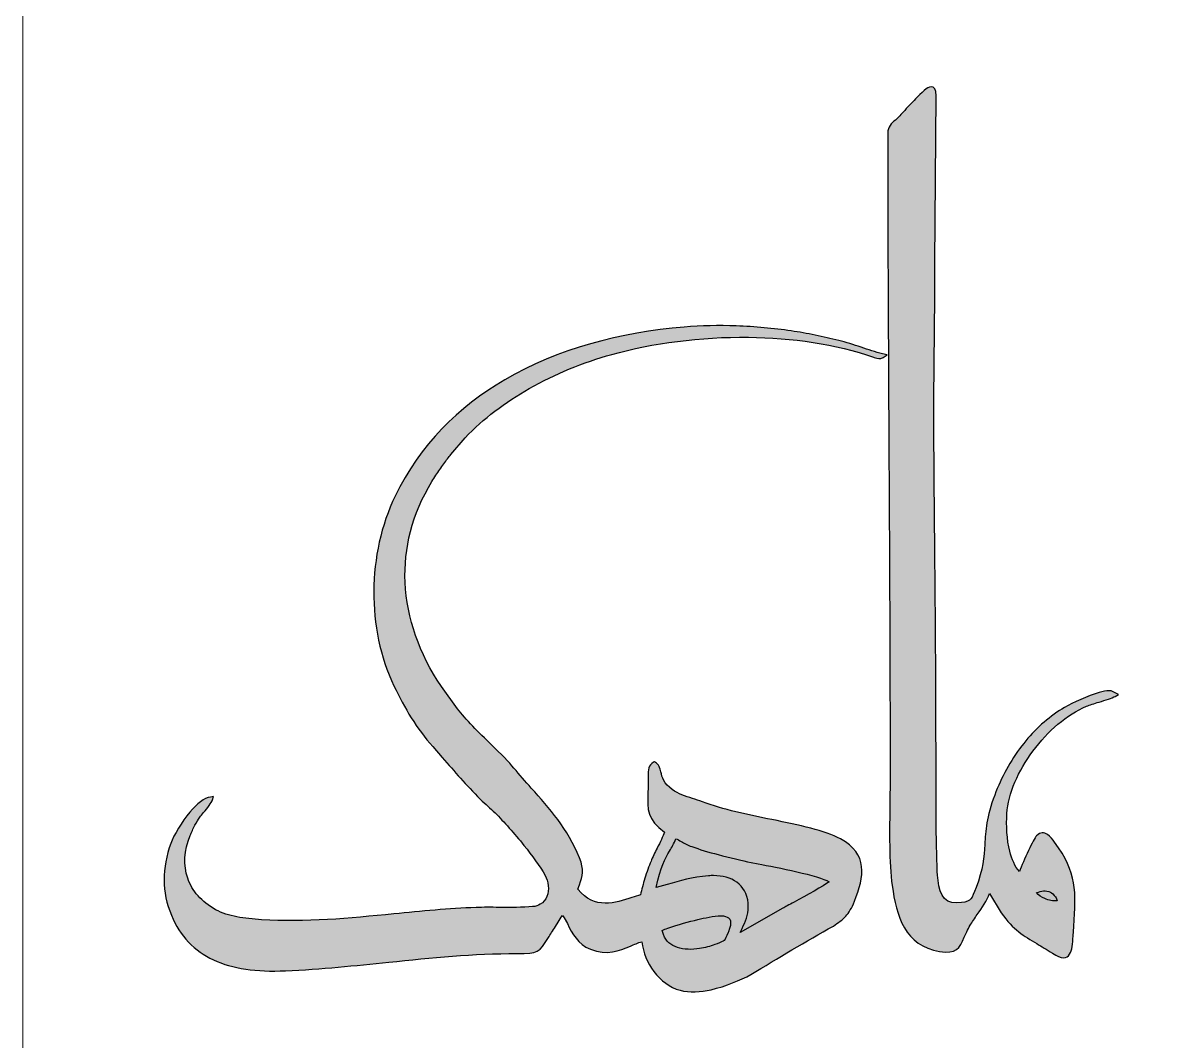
# Model space of a CAD drawing. Header units: millimetres. Extents: x -216.6 to -166.6, y -9 to 71.
# Drawn here: x -216.56 to -194.28, y 11 to 31 of the extents above; entities that cross this region are included whole.
import ezdxf

# ---------------------------------------------------------------- set-up
doc = ezdxf.new("R2010")
doc.units = ezdxf.units.MM
doc.header["$MEASUREMENT"] = 0
doc.layers.add('Layer 1', color=7, linetype='Continuous')

msp = doc.modelspace()

# ---------------------------------------------------------------- hatches: boundary and pattern name
at = {"layer": 'Layer 1', "true_color": 0x333333}
h = msp.add_hatch(color=250, dxfattribs=at)
edge = h.paths.add_edge_path()
edge.add_spline(control_points=[(-199.5507, 22.499), (-199.5623, 24.6163), (-199.5739, 26.7345), (-199.5739, 28.8248), (-199.5739, 28.9575), (-199.4978, 29.0225), (-199.4236, 29.0859), (-199.4028, 29.1037), (-199.3818, 29.1215), (-199.3648, 29.1394), (-199.3297, 29.1762), (-199.3002, 29.2096), (-199.2713, 29.2422), (-199.2314, 29.2874), (-199.1918, 29.3321), (-199.1396, 29.3838), (-199.103, 29.4201), (-199.0651, 29.4602), (-199.028, 29.4993), (-198.9106, 29.6232), (-198.8005, 29.7397), (-198.7214, 29.7397), (-198.6593, 29.7397), (-198.622, 29.6893), (-198.622, 29.5608), (-198.622, 29.5608), (-198.6486, 26.2828), (-198.6486, 26.2828), (-198.647, 25.7811), (-198.6526, 25.2671), (-198.658, 24.7517), (-198.6628, 24.2999), (-198.6677, 23.8463), (-198.6677, 23.3844), (-198.6677, 22.4202), (-198.6583, 21.4788), (-198.649, 20.5376), (-198.6394, 19.5574), (-198.6296, 18.5767), (-198.6303, 17.5872), (-198.6303, 17.3348), (-198.6283, 17.081), (-198.6264, 16.8274), (-198.6245, 16.5901), (-198.6226, 16.3521), (-198.6225, 16.1147), (-198.6225, 16.1147), (-198.623, 15.8158), (-198.623, 15.8158), (-198.6239, 15.4451), (-198.6251, 15.0453), (-198.6109, 14.69), (-198.6109, 14.69), (-198.607, 14.5402), (-198.607, 14.5402), (-198.6054, 14.4516), (-198.6034, 14.357), (-198.5966, 14.2625), (-198.5752, 13.9675), (-198.5032, 13.6932), (-198.2161, 13.714), (-197.9486, 13.7336), (-197.939, 13.7581), (-197.8706, 13.9386), (-197.8706, 13.9386), (-197.841, 14.0151), (-197.841, 14.0151), (-197.7001, 14.372), (-197.6848, 14.613), (-197.669, 14.8633), (-197.6524, 15.1279), (-197.635, 15.4032), (-197.4734, 15.8326), (-197.345, 16.1743), (-197.1662, 16.5048), (-196.9428, 16.7965), (-196.7337, 17.0695), (-196.4849, 17.3093), (-196.201, 17.4932), (-196.1066, 17.5543), (-195.8433, 17.693), (-195.6014, 17.7856), (-195.4392, 17.8478), (-195.2838, 17.8899), (-195.1888, 17.8769), (-195.1888, 17.8769), (-195.1768, 17.8732), (-195.1768, 17.8732), (-195.1768, 17.8732), (-195.0424, 17.8077), (-195.0424, 17.8077), (-195.0424, 17.8077), (-195.1089, 17.7706), (-195.1089, 17.7706), (-195.1701, 17.7364), (-195.2979, 17.6964), (-195.4239, 17.6574), (-195.5175, 17.6284), (-195.6105, 17.5994), (-195.6696, 17.5751), (-196.0539, 17.4167), (-196.4332, 17.0864), (-196.7225, 16.6964), (-197.0103, 16.3083), (-197.2086, 15.8617), (-197.234, 15.4672), (-197.249, 15.2333), (-197.2355, 14.9619), (-197.1776, 14.7301), (-197.1374, 14.5692), (-197.076, 14.4276), (-196.9885, 14.3329), (-196.9499, 14.4314), (-196.878, 14.5973), (-196.8097, 14.7423), (-196.7452, 14.8793), (-196.6825, 14.9998), (-196.6512, 15.0329), (-196.5772, 15.1113), (-196.5029, 15.102), (-196.4367, 15.0583), (-196.3808, 15.0214), (-196.3333, 14.958), (-196.2987, 14.9099), (-195.8507, 14.2855), (-195.8741, 13.9521), (-195.9233, 13.2529), (-195.9233, 13.2529), (-195.9357, 13.0612), (-195.9357, 13.0612), (-195.9436, 12.9189), (-195.9513, 12.7845), (-196.0023, 12.7077), (-196.0604, 12.6203), (-196.1596, 12.6057), (-196.3403, 12.726), (-196.4554, 12.8028), (-196.5547, 12.8611), (-196.6455, 12.9145), (-196.9057, 13.0676), (-197.1002, 13.1821), (-197.3483, 13.5215), (-197.3483, 13.5215), (-197.575, 13.8985), (-197.575, 13.8985), (-197.6287, 13.7562), (-197.7248, 13.6182), (-197.8163, 13.4866), (-197.8673, 13.4134), (-197.917, 13.3419), (-197.9559, 13.2749), (-198.0074, 13.1861), (-198.0423, 13.107), (-198.0717, 13.0398), (-198.169, 12.818), (-198.2174, 12.708), (-198.5573, 12.7623), (-198.8957, 12.816), (-199.1084, 12.9889), (-199.2469, 13.2264), (-199.3828, 13.4596), (-199.446, 13.7543), (-199.4873, 14.0588), (-199.5478, 14.504), (-199.5394, 15.1393), (-199.5321, 15.6964), (-199.53, 15.8644), (-199.5278, 16.0248), (-199.5278, 16.1824), (-199.5278, 18.3059), (-199.5393, 20.4023), (-199.5507, 22.499)], knot_values=[0, 0, 0, 0, 0.0175439, 0.0175439, 0.0175439, 0.0350877, 0.0350877, 0.0350877, 0.0526316, 0.0526316, 0.0526316, 0.0701754, 0.0701754, 0.0701754, 0.0877193, 0.0877193, 0.0877193, 0.1052632, 0.1052632, 0.1052632, 0.122807, 0.122807, 0.122807, 0.1403509, 0.1403509, 0.1403509, 0.1578947, 0.1578947, 0.1578947, 0.1754386, 0.1754386, 0.1754386, 0.1929825, 0.1929825, 0.1929825, 0.2105263, 0.2105263, 0.2105263, 0.2280702, 0.2280702, 0.2280702, 0.245614, 0.245614, 0.245614, 0.2631579, 0.2631579, 0.2631579, 0.2807018, 0.2807018, 0.2807018, 0.2982456, 0.2982456, 0.2982456, 0.3157895, 0.3157895, 0.3157895, 0.3333333, 0.3333333, 0.3333333, 0.3508772, 0.3508772, 0.3508772, 0.3684211, 0.3684211, 0.3684211, 0.3859649, 0.3859649, 0.3859649, 0.4035088, 0.4035088, 0.4035088, 0.4210526, 0.4210526, 0.4210526, 0.4385965, 0.4385965, 0.4385965, 0.4561404, 0.4561404, 0.4561404, 0.4736842, 0.4736842, 0.4736842, 0.4912281, 0.4912281, 0.4912281, 0.5087719, 0.5087719, 0.5087719, 0.5263158, 0.5263158, 0.5263158, 0.5438596, 0.5438596, 0.5438596, 0.5614035, 0.5614035, 0.5614035, 0.5789474, 0.5789474, 0.5789474, 0.5964912, 0.5964912, 0.5964912, 0.6140351, 0.6140351, 0.6140351, 0.6315789, 0.6315789, 0.6315789, 0.6491228, 0.6491228, 0.6491228, 0.6666667, 0.6666667, 0.6666667, 0.6842105, 0.6842105, 0.6842105, 0.7017544, 0.7017544, 0.7017544, 0.7192982, 0.7192982, 0.7192982, 0.7368421, 0.7368421, 0.7368421, 0.754386, 0.754386, 0.754386, 0.7719298, 0.7719298, 0.7719298, 0.7894737, 0.7894737, 0.7894737, 0.8070175, 0.8070175, 0.8070175, 0.8245614, 0.8245614, 0.8245614, 0.8421053, 0.8421053, 0.8421053, 0.8596491, 0.8596491, 0.8596491, 0.877193, 0.877193, 0.877193, 0.8947368, 0.8947368, 0.8947368, 0.9122807, 0.9122807, 0.9122807, 0.9298246, 0.9298246, 0.9298246, 0.9473684, 0.9473684, 0.9473684, 0.9649123, 0.9649123, 0.9649123, 0.9824561, 0.9824561, 0.9824561, 1, 1, 1, 1], degree=3, periodic=1)
h = msp.add_hatch(color=250, dxfattribs=at)
edge = h.paths.add_edge_path()
edge.add_spline(control_points=[(-213.2754, 15.4962), (-213.1406, 15.6562), (-212.9934, 15.7797), (-212.8711, 15.7938), (-212.8711, 15.7938), (-212.8091, 15.8009), (-212.8091, 15.8009), (-212.8091, 15.8009), (-212.829, 15.7416), (-212.829, 15.7416), (-212.85, 15.6786), (-212.9346, 15.576), (-213.0058, 15.4898), (-213.0347, 15.4546), (-213.0617, 15.422), (-213.0812, 15.3953), (-213.1109, 15.3546), (-213.1444, 15.2983), (-213.1759, 15.2385), (-213.2113, 15.1715), (-213.245, 15.0994), (-213.2695, 15.0387), (-213.3904, 14.7397), (-213.4048, 14.4511), (-213.3183, 14.1993), (-213.2328, 13.9501), (-213.0478, 13.7353), (-212.7694, 13.5807), (-212.6469, 13.5127), (-212.5047, 13.4693), (-212.3528, 13.4405), (-212.1992, 13.4112), (-212.0348, 13.3963), (-211.8696, 13.3851), (-211.0136, 13.3267), (-210.1412, 13.4129), (-209.2708, 13.4988), (-208.7309, 13.5521), (-208.1913, 13.6054), (-207.6572, 13.6244), (-207.5142, 13.6294), (-207.3602, 13.6282), (-207.2052, 13.627), (-206.978, 13.6252), (-206.7476, 13.6234), (-206.5457, 13.6414), (-206.4866, 13.6466), (-206.4367, 13.6628), (-206.3957, 13.6867), (-206.3338, 13.7227), (-206.2915, 13.7777), (-206.2664, 13.841), (-206.2406, 13.9061), (-206.2324, 13.9803), (-206.2388, 14.0523), (-206.2452, 14.1252), (-206.2669, 14.1957), (-206.3002, 14.2527), (-206.4073, 14.4363), (-206.5559, 14.6425), (-206.7162, 14.8428), (-206.9046, 15.0782), (-207.1103, 15.3069), (-207.2849, 15.4831), (-207.3319, 15.5303), (-207.3782, 15.5715), (-207.4245, 15.6128), (-207.4724, 15.6554), (-207.5207, 15.6983), (-207.5738, 15.7521), (-207.8545, 16.0356), (-208.0777, 16.2908), (-208.3212, 16.5689), (-208.3212, 16.5689), (-208.5087, 16.7825), (-208.5087, 16.7825), (-208.6655, 16.9605), (-208.8032, 17.1494), (-208.9277, 17.3485), (-209.0516, 17.5469), (-209.1631, 17.7569), (-209.2682, 17.9768), (-209.5386, 18.5429), (-209.6692, 19.1882), (-209.6654, 19.832), (-209.6614, 20.4834), (-209.5194, 21.1341), (-209.2454, 21.7006), (-208.7587, 22.7067), (-208.0008, 23.4541), (-207.0926, 23.9853), (-206.0553, 24.5918), (-204.8217, 24.9162), (-203.5712, 25.0218), (-203.2362, 25.0501), (-202.8905, 25.0559), (-202.548, 25.0436), (-202.1798, 25.0304), (-201.8155, 24.996), (-201.4716, 24.9461), (-201.3104, 24.9227), (-201.1531, 24.8944), (-200.9969, 24.8626), (-200.8426, 24.8312), (-200.69, 24.796), (-200.5359, 24.7583), (-200.3908, 24.7228), (-200.2428, 24.6734), (-200.0984, 24.6252), (-199.953, 24.5768), (-199.8103, 24.5293), (-199.6776, 24.4984), (-199.6776, 24.4984), (-199.5865, 24.4772), (-199.5865, 24.4772), (-199.5865, 24.4772), (-199.6648, 24.4264), (-199.6648, 24.4264), (-199.727, 24.386), (-199.7613, 24.3982), (-199.8395, 24.4257), (-199.8395, 24.4257), (-199.851, 24.4297), (-199.851, 24.4297), (-200.5959, 24.6908), (-201.452, 24.8125), (-202.3104, 24.8213), (-203.2484, 24.8311), (-204.1894, 24.7067), (-204.9923, 24.483), (-205.5535, 24.3268), (-206.1064, 24.1024), (-206.611, 23.8157), (-207.0844, 23.5465), (-207.5159, 23.2221), (-207.8724, 22.847), (-207.8724, 22.847), (-208.1512, 22.5179), (-208.1512, 22.5179), (-208.175, 22.4904), (-208.1883, 22.4748), (-208.2159, 22.437), (-208.2647, 22.3701), (-208.3143, 22.3016), (-208.3685, 22.2235), (-208.4196, 22.1498), (-208.4711, 22.0725), (-208.5221, 21.9891), (-208.9134, 21.3505), (-209.0795, 20.6767), (-209.0493, 20.0081), (-209.0176, 19.3067), (-208.7695, 18.6098), (-208.3386, 17.9633), (-208.3386, 17.9633), (-208.0203, 17.5261), (-208.0203, 17.5261), (-207.8691, 17.3213), (-207.5985, 17.0563), (-207.3551, 16.8181), (-207.1736, 16.6406), (-207.0069, 16.4771), (-206.9133, 16.3622), (-206.8047, 16.2287), (-206.6892, 16.0994), (-206.5719, 15.9681), (-206.2217, 15.5763), (-205.8543, 15.1653), (-205.6259, 14.6008), (-205.53, 14.3641), (-205.5694, 14.2451), (-205.6273, 14.07), (-205.6273, 14.07), (-205.6554, 13.9831), (-205.6554, 13.9831), (-205.3346, 13.5772), (-204.9123, 13.7156), (-204.5986, 13.8186), (-204.5381, 13.8385), (-204.4812, 13.8572), (-204.429, 13.8708), (-204.4066, 13.9752), (-204.3767, 14.0876), (-204.3428, 14.1977), (-204.3064, 14.3162), (-204.2646, 14.4326), (-204.2221, 14.534), (-204.1906, 14.6086), (-204.1458, 14.6986), (-204.1008, 14.7894), (-204.0436, 14.9045), (-203.9856, 15.0209), (-203.9563, 15.1029), (-204.3007, 15.3603), (-204.2949, 15.5253), (-204.2814, 15.8993), (-204.279, 15.9647), (-204.2763, 16.0372), (-204.2755, 16.116), (-204.2755, 16.116), (-204.2764, 16.1962), (-204.2764, 16.1962), (-204.279, 16.3275), (-204.281, 16.4234), (-204.1724, 16.4761), (-204.1724, 16.4761), (-204.1532, 16.4854), (-204.1532, 16.4854), (-204.1532, 16.4854), (-204.1348, 16.4745), (-204.1348, 16.4745), (-204.0661, 16.4334), (-204.0492, 16.3669), (-204.0287, 16.2854), (-204.0034, 16.1852), (-203.9709, 16.057), (-203.8052, 15.94), (-203.6825, 15.8535), (-203.5514, 15.8114), (-203.4068, 15.7649), (-203.3453, 15.7453), (-203.2812, 15.7247), (-203.2125, 15.699), (-202.8092, 15.5482), (-202.3153, 15.4465), (-201.8466, 15.3502), (-201.3096, 15.2397), (-200.8051, 15.136), (-200.499, 14.9713), (-200.2307, 14.8269), (-200.113, 14.6424), (-200.0879, 14.4304), (-200.0633, 14.2231), (-200.1289, 13.992), (-200.227, 13.7471), (-200.2813, 13.6114), (-200.3338, 13.5236), (-200.399, 13.4523), (-200.4642, 13.3811), (-200.5401, 13.3281), (-200.6422, 13.2604), (-201.1744, 12.9647), (-201.7391, 12.6257), (-202.2599, 12.3074), (-202.4684, 12.1998), (-202.7535, 12.0747), (-203.0402, 12.0108), (-203.2528, 11.9632), (-203.4669, 11.9491), (-203.6521, 11.9994), (-203.8508, 12.0532), (-204.0312, 12.1881), (-204.166, 12.3676), (-204.2903, 12.5334), (-204.3762, 12.7384), (-204.4018, 12.9534), (-204.4789, 12.93), (-204.552, 12.8986), (-204.6245, 12.8677), (-204.8532, 12.7699), (-205.0772, 12.6744), (-205.4131, 12.806), (-205.6578, 12.902), (-205.7668, 13.1154), (-205.8645, 13.3074), (-205.8645, 13.3074), (-205.9244, 13.4214), (-205.9244, 13.4214), (-205.9244, 13.4214), (-205.9608, 13.4664), (-205.9608, 13.4664), (-205.9905, 13.4256), (-206.0176, 13.3814), (-206.0439, 13.3381), (-206.0439, 13.3381), (-206.0975, 13.2528), (-206.0975, 13.2528), (-206.1539, 13.1673), (-206.1986, 13.0947), (-206.2355, 13.0346), (-206.4196, 12.7348), (-206.4292, 12.7193), (-206.8533, 12.7206), (-207.7104, 12.7231), (-208.5294, 12.6381), (-209.3726, 12.5506), (-210.0241, 12.483), (-210.6905, 12.4137), (-211.4002, 12.3821), (-211.9684, 12.3569), (-212.4395, 12.4209), (-212.8126, 12.5949), (-213.1887, 12.7705), (-213.4647, 13.0572), (-213.6395, 13.4755), (-213.7334, 13.7001), (-213.7788, 13.9312), (-213.7803, 14.1631), (-213.782, 14.4034), (-213.7365, 14.6452), (-213.6494, 14.8824), (-213.587, 15.0524), (-213.4383, 15.3026), (-213.2754, 15.4962)], knot_values=[0, 0, 0, 0, 0.009901, 0.009901, 0.009901, 0.019802, 0.019802, 0.019802, 0.029703, 0.029703, 0.029703, 0.039604, 0.039604, 0.039604, 0.049505, 0.049505, 0.049505, 0.0594059, 0.0594059, 0.0594059, 0.0693069, 0.0693069, 0.0693069, 0.0792079, 0.0792079, 0.0792079, 0.0891089, 0.0891089, 0.0891089, 0.0990099, 0.0990099, 0.0990099, 0.1089109, 0.1089109, 0.1089109, 0.1188119, 0.1188119, 0.1188119, 0.1287129, 0.1287129, 0.1287129, 0.1386139, 0.1386139, 0.1386139, 0.1485149, 0.1485149, 0.1485149, 0.1584158, 0.1584158, 0.1584158, 0.1683168, 0.1683168, 0.1683168, 0.1782178, 0.1782178, 0.1782178, 0.1881188, 0.1881188, 0.1881188, 0.1980198, 0.1980198, 0.1980198, 0.2079208, 0.2079208, 0.2079208, 0.2178218, 0.2178218, 0.2178218, 0.2277228, 0.2277228, 0.2277228, 0.2376238, 0.2376238, 0.2376238, 0.2475248, 0.2475248, 0.2475248, 0.2574257, 0.2574257, 0.2574257, 0.2673267, 0.2673267, 0.2673267, 0.2772277, 0.2772277, 0.2772277, 0.2871287, 0.2871287, 0.2871287, 0.2970297, 0.2970297, 0.2970297, 0.3069307, 0.3069307, 0.3069307, 0.3168317, 0.3168317, 0.3168317, 0.3267327, 0.3267327, 0.3267327, 0.3366337, 0.3366337, 0.3366337, 0.3465347, 0.3465347, 0.3465347, 0.3564356, 0.3564356, 0.3564356, 0.3663366, 0.3663366, 0.3663366, 0.3762376, 0.3762376, 0.3762376, 0.3861386, 0.3861386, 0.3861386, 0.3960396, 0.3960396, 0.3960396, 0.4059406, 0.4059406, 0.4059406, 0.4158416, 0.4158416, 0.4158416, 0.4257426, 0.4257426, 0.4257426, 0.4356436, 0.4356436, 0.4356436, 0.4455446, 0.4455446, 0.4455446, 0.4554455, 0.4554455, 0.4554455, 0.4653465, 0.4653465, 0.4653465, 0.4752475, 0.4752475, 0.4752475, 0.4851485, 0.4851485, 0.4851485, 0.4950495, 0.4950495, 0.4950495, 0.5049505, 0.5049505, 0.5049505, 0.5148515, 0.5148515, 0.5148515, 0.5247525, 0.5247525, 0.5247525, 0.5346535, 0.5346535, 0.5346535, 0.5445545, 0.5445545, 0.5445545, 0.5544554, 0.5544554, 0.5544554, 0.5643564, 0.5643564, 0.5643564, 0.5742574, 0.5742574, 0.5742574, 0.5841584, 0.5841584, 0.5841584, 0.5940594, 0.5940594, 0.5940594, 0.6039604, 0.6039604, 0.6039604, 0.6138614, 0.6138614, 0.6138614, 0.6237624, 0.6237624, 0.6237624, 0.6336634, 0.6336634, 0.6336634, 0.6435644, 0.6435644, 0.6435644, 0.6534653, 0.6534653, 0.6534653, 0.6633663, 0.6633663, 0.6633663, 0.6732673, 0.6732673, 0.6732673, 0.6831683, 0.6831683, 0.6831683, 0.6930693, 0.6930693, 0.6930693, 0.7029703, 0.7029703, 0.7029703, 0.7128713, 0.7128713, 0.7128713, 0.7227723, 0.7227723, 0.7227723, 0.7326733, 0.7326733, 0.7326733, 0.7425743, 0.7425743, 0.7425743, 0.7524752, 0.7524752, 0.7524752, 0.7623762, 0.7623762, 0.7623762, 0.7722772, 0.7722772, 0.7722772, 0.7821782, 0.7821782, 0.7821782, 0.7920792, 0.7920792, 0.7920792, 0.8019802, 0.8019802, 0.8019802, 0.8118812, 0.8118812, 0.8118812, 0.8217822, 0.8217822, 0.8217822, 0.8316832, 0.8316832, 0.8316832, 0.8415842, 0.8415842, 0.8415842, 0.8514851, 0.8514851, 0.8514851, 0.8613861, 0.8613861, 0.8613861, 0.8712871, 0.8712871, 0.8712871, 0.8811881, 0.8811881, 0.8811881, 0.8910891, 0.8910891, 0.8910891, 0.9009901, 0.9009901, 0.9009901, 0.9108911, 0.9108911, 0.9108911, 0.9207921, 0.9207921, 0.9207921, 0.9306931, 0.9306931, 0.9306931, 0.9405941, 0.9405941, 0.9405941, 0.950495, 0.950495, 0.950495, 0.960396, 0.960396, 0.960396, 0.970297, 0.970297, 0.970297, 0.980198, 0.980198, 0.980198, 0.990099, 0.990099, 0.990099, 1, 1, 1, 1], degree=3, periodic=1)
h = msp.add_hatch(color=250, dxfattribs=at)
edge = h.paths.add_edge_path()
edge.add_spline(control_points=[(-203.8566, 14.7328), (-203.9436, 14.5832), (-204.0386, 14.4199), (-204.1182, 14.0188), (-204.1182, 14.0188), (-203.9037, 14.0785), (-203.9037, 14.0785), (-203.6491, 14.1508), (-203.4156, 14.2173), (-203.0963, 14.2458), (-203.0603, 14.249), (-203.0257, 14.2508), (-202.9929, 14.2508), (-202.8175, 14.2508), (-202.6573, 14.2083), (-202.5363, 14.1202), (-202.4132, 14.0308), (-202.3312, 13.8951), (-202.3146, 13.7107), (-202.3124, 13.6869), (-202.3114, 13.6634), (-202.3114, 13.6406), (-202.3114, 13.4753), (-202.3729, 13.3423), (-202.4323, 13.214), (-202.4323, 13.214), (-202.4685, 13.1339), (-202.4685, 13.1339), (-202.4685, 13.1339), (-201.6331, 13.6085), (-201.6331, 13.6085), (-201.5936, 13.6318), (-201.5126, 13.6758), (-201.4144, 13.7291), (-201.1744, 13.8594), (-200.8272, 14.0481), (-200.7268, 14.1283), (-200.9181, 14.2527), (-201.7626, 14.4132), (-202.1148, 14.4801), (-202.1148, 14.4801), (-202.2537, 14.5071), (-202.2537, 14.5071), (-202.4415, 14.5469), (-202.6764, 14.6021), (-202.9035, 14.6629), (-203.0898, 14.7126), (-203.2721, 14.7667), (-203.4209, 14.8194), (-203.5021, 14.8482), (-203.5677, 14.8856), (-203.6271, 14.9195), (-203.6645, 14.9408), (-203.6994, 14.9608), (-203.7336, 14.9757), (-203.771, 14.88), (-203.8129, 14.808), (-203.8566, 14.7328)], knot_values=[0, 0, 0, 0, 0.0526316, 0.0526316, 0.0526316, 0.1052632, 0.1052632, 0.1052632, 0.1578947, 0.1578947, 0.1578947, 0.2105263, 0.2105263, 0.2105263, 0.2631579, 0.2631579, 0.2631579, 0.3157895, 0.3157895, 0.3157895, 0.3684211, 0.3684211, 0.3684211, 0.4210526, 0.4210526, 0.4210526, 0.4736842, 0.4736842, 0.4736842, 0.5263158, 0.5263158, 0.5263158, 0.5789474, 0.5789474, 0.5789474, 0.6315789, 0.6315789, 0.6315789, 0.6842105, 0.6842105, 0.6842105, 0.7368421, 0.7368421, 0.7368421, 0.7894737, 0.7894737, 0.7894737, 0.8421053, 0.8421053, 0.8421053, 0.8947368, 0.8947368, 0.8947368, 0.9473684, 0.9473684, 0.9473684, 1, 1, 1, 1], degree=3, periodic=1)
h = msp.add_hatch(color=250, dxfattribs=at)
edge = h.paths.add_edge_path()
edge.add_spline(control_points=[(-196.6434, 13.9191), (-196.6434, 13.9191), (-196.6546, 13.9158), (-196.6546, 13.9158), (-196.6144, 13.8681), (-196.5563, 13.8276), (-196.4893, 13.7988), (-196.4145, 13.7667), (-196.329, 13.7497), (-196.2454, 13.7536), (-196.2516, 13.7792), (-196.2645, 13.806), (-196.2808, 13.8308), (-196.3105, 13.876), (-196.35, 13.9135), (-196.3805, 13.9279), (-196.4691, 13.97), (-196.5601, 13.9435), (-196.6434, 13.9191)], knot_values=[0, 0, 0, 0, 0.1666667, 0.1666667, 0.1666667, 0.3333333, 0.3333333, 0.3333333, 0.5, 0.5, 0.5, 0.6666667, 0.6666667, 0.6666667, 0.8333333, 0.8333333, 0.8333333, 1, 1, 1, 1], degree=3, periodic=1)
h = msp.add_hatch(color=250, dxfattribs=at)
edge = h.paths.add_edge_path()
edge.add_spline(control_points=[(-203.7357, 13.2712), (-203.8458, 13.2377), (-203.9441, 13.2033), (-204.0021, 13.1737), (-203.9962, 13.1447), (-203.9883, 13.1175), (-203.9786, 13.0921), (-203.9283, 12.9602), (-203.8284, 12.8801), (-203.7044, 12.8387), (-203.5759, 12.7959), (-203.4212, 12.7936), (-203.2675, 12.8175), (-203.1642, 12.8336), (-203.0608, 12.862), (-202.9659, 12.8981), (-202.9659, 12.8981), (-202.9237, 12.914), (-202.9237, 12.914), (-202.8495, 12.9417), (-202.8107, 12.9564), (-202.7872, 12.9787), (-202.7613, 13.0032), (-202.7438, 13.0458), (-202.7076, 13.1341), (-202.7076, 13.1341), (-202.7023, 13.147), (-202.7023, 13.147), (-202.622, 13.3426), (-202.6631, 13.4249), (-202.7563, 13.4499), (-202.8665, 13.4794), (-203.0431, 13.4463), (-203.199, 13.4118), (-203.3145, 13.3862), (-203.5429, 13.3301), (-203.7357, 13.2712)], knot_values=[0, 0, 0, 0, 0.0833333, 0.0833333, 0.0833333, 0.1666667, 0.1666667, 0.1666667, 0.25, 0.25, 0.25, 0.3333333, 0.3333333, 0.3333333, 0.4166667, 0.4166667, 0.4166667, 0.5, 0.5, 0.5, 0.5833333, 0.5833333, 0.5833333, 0.6666667, 0.6666667, 0.6666667, 0.75, 0.75, 0.75, 0.8333333, 0.8333333, 0.8333333, 0.9166667, 0.9166667, 0.9166667, 1, 1, 1, 1], degree=3, periodic=1)

# ---------------------------------------------------------------- linework, layer by layer
at = {"layer": 'Layer 1', "color": 250, "lineweight": 18}
msp.add_open_spline([(-213.5582, 70.9972), (-213.5582, 70.9972), (-169.5582, 70.9972), (-169.5582, 70.9972), (-167.9082, 70.9972), (-166.5582, 69.6472), (-166.5582, 67.9972), (-166.5582, 67.9972), (-166.5582, -6.0028), (-166.5582, -6.0028), (-166.5582, -7.6528), (-167.9082, -9.0028), (-169.5582, -9.0028), (-169.5582, -9.0028), (-213.5582, -9.0028), (-213.5582, -9.0028), (-215.2082, -9.0028), (-216.5582, -7.6528), (-216.5582, -6.0028), (-216.5582, -6.0028), (-216.5582, 67.9972), (-216.5582, 67.9972), (-216.5582, 69.6472), (-215.2082, 70.9972), (-213.5582, 70.9972)], degree=3, knots=[0, 0, 0, 0, 0.125, 0.125, 0.125, 0.25, 0.25, 0.25, 0.375, 0.375, 0.375, 0.5, 0.5, 0.5, 0.625, 0.625, 0.625, 0.75, 0.75, 0.75, 0.875, 0.875, 0.875, 1, 1, 1, 1], dxfattribs=at)
at = {"layer": 'Layer 1', "color": 250}
for points, knots in [([(-199.5507, 22.499), (-199.5623, 24.6163), (-199.5739, 26.7345), (-199.5739, 28.8248), (-199.5739, 28.9575), (-199.4978, 29.0225), (-199.4236, 29.0859), (-199.4028, 29.1037), (-199.3818, 29.1215), (-199.3648, 29.1394), (-199.3297, 29.1762), (-199.3002, 29.2096), (-199.2713, 29.2422), (-199.2314, 29.2874), (-199.1918, 29.3321), (-199.1396, 29.3838), (-199.103, 29.4201), (-199.0651, 29.4602), (-199.028, 29.4993), (-198.9106, 29.6232), (-198.8005, 29.7397), (-198.7214, 29.7397), (-198.6593, 29.7397), (-198.622, 29.6893), (-198.622, 29.5608), (-198.622, 29.5608), (-198.6486, 26.2828), (-198.6486, 26.2828), (-198.647, 25.7811), (-198.6526, 25.2671), (-198.658, 24.7517), (-198.6628, 24.2999), (-198.6677, 23.8463), (-198.6677, 23.3844), (-198.6677, 22.4202), (-198.6583, 21.4788), (-198.649, 20.5376), (-198.6394, 19.5574), (-198.6296, 18.5767), (-198.6303, 17.5872), (-198.6303, 17.3348), (-198.6283, 17.081), (-198.6264, 16.8274), (-198.6245, 16.5901), (-198.6226, 16.3521), (-198.6225, 16.1147), (-198.6225, 16.1147), (-198.623, 15.8158), (-198.623, 15.8158), (-198.6239, 15.4451), (-198.6251, 15.0453), (-198.6109, 14.69), (-198.6109, 14.69), (-198.607, 14.5402), (-198.607, 14.5402), (-198.6054, 14.4516), (-198.6034, 14.357), (-198.5966, 14.2625), (-198.5752, 13.9675), (-198.5032, 13.6932), (-198.2161, 13.714), (-197.9486, 13.7336), (-197.939, 13.7581), (-197.8706, 13.9386), (-197.8706, 13.9386), (-197.841, 14.0151), (-197.841, 14.0151), (-197.7001, 14.372), (-197.6848, 14.613), (-197.669, 14.8633), (-197.6524, 15.1279), (-197.635, 15.4032), (-197.4734, 15.8326), (-197.345, 16.1743), (-197.1662, 16.5048), (-196.9428, 16.7965), (-196.7337, 17.0695), (-196.4849, 17.3093), (-196.201, 17.4932), (-196.1066, 17.5543), (-195.8433, 17.693), (-195.6014, 17.7856), (-195.4392, 17.8478), (-195.2838, 17.8899), (-195.1888, 17.8769), (-195.1888, 17.8769), (-195.1768, 17.8732), (-195.1768, 17.8732), (-195.1768, 17.8732), (-195.0424, 17.8077), (-195.0424, 17.8077), (-195.0424, 17.8077), (-195.1089, 17.7706), (-195.1089, 17.7706), (-195.1701, 17.7364), (-195.2979, 17.6964), (-195.4239, 17.6574), (-195.5175, 17.6284), (-195.6105, 17.5994), (-195.6696, 17.5751), (-196.0539, 17.4167), (-196.4332, 17.0864), (-196.7225, 16.6964), (-197.0103, 16.3083), (-197.2086, 15.8617), (-197.234, 15.4672), (-197.249, 15.2333), (-197.2355, 14.9619), (-197.1776, 14.7301), (-197.1374, 14.5692), (-197.076, 14.4276), (-196.9885, 14.3329), (-196.9499, 14.4314), (-196.878, 14.5973), (-196.8097, 14.7423), (-196.7452, 14.8793), (-196.6825, 14.9998), (-196.6512, 15.0329), (-196.5772, 15.1113), (-196.5029, 15.102), (-196.4367, 15.0583), (-196.3808, 15.0214), (-196.3333, 14.958), (-196.2987, 14.9099), (-195.8507, 14.2855), (-195.8741, 13.9521), (-195.9233, 13.2529), (-195.9233, 13.2529), (-195.9357, 13.0612), (-195.9357, 13.0612), (-195.9436, 12.9189), (-195.9513, 12.7845), (-196.0023, 12.7077), (-196.0604, 12.6203), (-196.1596, 12.6057), (-196.3403, 12.726), (-196.4554, 12.8028), (-196.5547, 12.8611), (-196.6455, 12.9145), (-196.9057, 13.0676), (-197.1002, 13.1821), (-197.3483, 13.5215), (-197.3483, 13.5215), (-197.575, 13.8985), (-197.575, 13.8985), (-197.6287, 13.7562), (-197.7248, 13.6182), (-197.8163, 13.4866), (-197.8673, 13.4134), (-197.917, 13.3419), (-197.9559, 13.2749), (-198.0074, 13.1861), (-198.0423, 13.107), (-198.0717, 13.0398), (-198.169, 12.818), (-198.2174, 12.708), (-198.5573, 12.7623), (-198.8957, 12.816), (-199.1084, 12.9889), (-199.2469, 13.2264), (-199.3828, 13.4596), (-199.446, 13.7543), (-199.4873, 14.0588), (-199.5478, 14.504), (-199.5394, 15.1393), (-199.5321, 15.6964), (-199.53, 15.8644), (-199.5278, 16.0248), (-199.5278, 16.1824), (-199.5278, 18.3059), (-199.5393, 20.4023), (-199.5507, 22.499)], [0, 0, 0, 0, 0.0175439, 0.0175439, 0.0175439, 0.0350877, 0.0350877, 0.0350877, 0.0526316, 0.0526316, 0.0526316, 0.0701754, 0.0701754, 0.0701754, 0.0877193, 0.0877193, 0.0877193, 0.1052632, 0.1052632, 0.1052632, 0.122807, 0.122807, 0.122807, 0.1403509, 0.1403509, 0.1403509, 0.1578947, 0.1578947, 0.1578947, 0.1754386, 0.1754386, 0.1754386, 0.1929825, 0.1929825, 0.1929825, 0.2105263, 0.2105263, 0.2105263, 0.2280702, 0.2280702, 0.2280702, 0.245614, 0.245614, 0.245614, 0.2631579, 0.2631579, 0.2631579, 0.2807018, 0.2807018, 0.2807018, 0.2982456, 0.2982456, 0.2982456, 0.3157895, 0.3157895, 0.3157895, 0.3333333, 0.3333333, 0.3333333, 0.3508772, 0.3508772, 0.3508772, 0.3684211, 0.3684211, 0.3684211, 0.3859649, 0.3859649, 0.3859649, 0.4035088, 0.4035088, 0.4035088, 0.4210526, 0.4210526, 0.4210526, 0.4385965, 0.4385965, 0.4385965, 0.4561404, 0.4561404, 0.4561404, 0.4736842, 0.4736842, 0.4736842, 0.4912281, 0.4912281, 0.4912281, 0.5087719, 0.5087719, 0.5087719, 0.5263158, 0.5263158, 0.5263158, 0.5438596, 0.5438596, 0.5438596, 0.5614035, 0.5614035, 0.5614035, 0.5789474, 0.5789474, 0.5789474, 0.5964912, 0.5964912, 0.5964912, 0.6140351, 0.6140351, 0.6140351, 0.6315789, 0.6315789, 0.6315789, 0.6491228, 0.6491228, 0.6491228, 0.6666667, 0.6666667, 0.6666667, 0.6842105, 0.6842105, 0.6842105, 0.7017544, 0.7017544, 0.7017544, 0.7192982, 0.7192982, 0.7192982, 0.7368421, 0.7368421, 0.7368421, 0.754386, 0.754386, 0.754386, 0.7719298, 0.7719298, 0.7719298, 0.7894737, 0.7894737, 0.7894737, 0.8070175, 0.8070175, 0.8070175, 0.8245614, 0.8245614, 0.8245614, 0.8421053, 0.8421053, 0.8421053, 0.8596491, 0.8596491, 0.8596491, 0.877193, 0.877193, 0.877193, 0.8947368, 0.8947368, 0.8947368, 0.9122807, 0.9122807, 0.9122807, 0.9298246, 0.9298246, 0.9298246, 0.9473684, 0.9473684, 0.9473684, 0.9649123, 0.9649123, 0.9649123, 0.9824561, 0.9824561, 0.9824561, 1, 1, 1, 1]), ([(-213.2754, 15.4962), (-213.1406, 15.6562), (-212.9934, 15.7797), (-212.8711, 15.7938), (-212.8711, 15.7938), (-212.8091, 15.8009), (-212.8091, 15.8009), (-212.8091, 15.8009), (-212.829, 15.7416), (-212.829, 15.7416), (-212.85, 15.6786), (-212.9346, 15.576), (-213.0058, 15.4898), (-213.0347, 15.4546), (-213.0617, 15.422), (-213.0812, 15.3953), (-213.1109, 15.3546), (-213.1444, 15.2983), (-213.1759, 15.2385), (-213.2113, 15.1715), (-213.245, 15.0994), (-213.2695, 15.0387), (-213.3904, 14.7397), (-213.4048, 14.4511), (-213.3183, 14.1993), (-213.2328, 13.9501), (-213.0478, 13.7353), (-212.7694, 13.5807), (-212.6469, 13.5127), (-212.5047, 13.4693), (-212.3528, 13.4405), (-212.1992, 13.4112), (-212.0348, 13.3963), (-211.8696, 13.3851), (-211.0136, 13.3267), (-210.1412, 13.4129), (-209.2708, 13.4988), (-208.7309, 13.5521), (-208.1913, 13.6054), (-207.6572, 13.6244), (-207.5142, 13.6294), (-207.3602, 13.6282), (-207.2052, 13.627), (-206.978, 13.6252), (-206.7476, 13.6234), (-206.5457, 13.6414), (-206.4866, 13.6466), (-206.4367, 13.6628), (-206.3957, 13.6867), (-206.3338, 13.7227), (-206.2915, 13.7777), (-206.2664, 13.841), (-206.2406, 13.9061), (-206.2324, 13.9803), (-206.2388, 14.0523), (-206.2452, 14.1252), (-206.2669, 14.1957), (-206.3002, 14.2527), (-206.4073, 14.4363), (-206.5559, 14.6425), (-206.7162, 14.8428), (-206.9046, 15.0782), (-207.1103, 15.3069), (-207.2849, 15.4831), (-207.3319, 15.5303), (-207.3782, 15.5715), (-207.4245, 15.6128), (-207.4724, 15.6554), (-207.5207, 15.6983), (-207.5738, 15.7521), (-207.8545, 16.0356), (-208.0777, 16.2908), (-208.3212, 16.5689), (-208.3212, 16.5689), (-208.5087, 16.7825), (-208.5087, 16.7825), (-208.6655, 16.9605), (-208.8032, 17.1494), (-208.9277, 17.3485), (-209.0516, 17.5469), (-209.1631, 17.7569), (-209.2682, 17.9768), (-209.5386, 18.5429), (-209.6692, 19.1882), (-209.6654, 19.832), (-209.6614, 20.4834), (-209.5194, 21.1341), (-209.2454, 21.7006), (-208.7587, 22.7067), (-208.0008, 23.4541), (-207.0926, 23.9853), (-206.0553, 24.5918), (-204.8217, 24.9162), (-203.5712, 25.0218), (-203.2362, 25.0501), (-202.8905, 25.0559), (-202.548, 25.0436), (-202.1798, 25.0304), (-201.8155, 24.996), (-201.4716, 24.9461), (-201.3104, 24.9227), (-201.1531, 24.8944), (-200.9969, 24.8626), (-200.8426, 24.8312), (-200.69, 24.796), (-200.5359, 24.7583), (-200.3908, 24.7228), (-200.2428, 24.6734), (-200.0984, 24.6252), (-199.953, 24.5768), (-199.8103, 24.5293), (-199.6776, 24.4984), (-199.6776, 24.4984), (-199.5865, 24.4772), (-199.5865, 24.4772), (-199.5865, 24.4772), (-199.6648, 24.4264), (-199.6648, 24.4264), (-199.727, 24.386), (-199.7613, 24.3982), (-199.8395, 24.4257), (-199.8395, 24.4257), (-199.851, 24.4297), (-199.851, 24.4297), (-200.5959, 24.6908), (-201.452, 24.8125), (-202.3104, 24.8213), (-203.2484, 24.8311), (-204.1894, 24.7067), (-204.9923, 24.483), (-205.5535, 24.3268), (-206.1064, 24.1024), (-206.611, 23.8157), (-207.0844, 23.5465), (-207.5159, 23.2221), (-207.8724, 22.847), (-207.8724, 22.847), (-208.1512, 22.5179), (-208.1512, 22.5179), (-208.175, 22.4904), (-208.1883, 22.4748), (-208.2159, 22.437), (-208.2647, 22.3701), (-208.3143, 22.3016), (-208.3685, 22.2235), (-208.4196, 22.1498), (-208.4711, 22.0725), (-208.5221, 21.9891), (-208.9134, 21.3505), (-209.0795, 20.6767), (-209.0493, 20.0081), (-209.0176, 19.3067), (-208.7695, 18.6098), (-208.3386, 17.9633), (-208.3386, 17.9633), (-208.0203, 17.5261), (-208.0203, 17.5261), (-207.8691, 17.3213), (-207.5985, 17.0563), (-207.3551, 16.8181), (-207.1736, 16.6406), (-207.0069, 16.4771), (-206.9133, 16.3622), (-206.8047, 16.2287), (-206.6892, 16.0994), (-206.5719, 15.9681), (-206.2217, 15.5763), (-205.8543, 15.1653), (-205.6259, 14.6008), (-205.53, 14.3641), (-205.5694, 14.2451), (-205.6273, 14.07), (-205.6273, 14.07), (-205.6554, 13.9831), (-205.6554, 13.9831), (-205.3346, 13.5772), (-204.9123, 13.7156), (-204.5986, 13.8186), (-204.5381, 13.8385), (-204.4812, 13.8572), (-204.429, 13.8708), (-204.4066, 13.9752), (-204.3767, 14.0876), (-204.3428, 14.1977), (-204.3064, 14.3162), (-204.2646, 14.4326), (-204.2221, 14.534), (-204.1906, 14.6086), (-204.1458, 14.6986), (-204.1008, 14.7894), (-204.0436, 14.9045), (-203.9856, 15.0209), (-203.9563, 15.1029), (-204.3007, 15.3603), (-204.2949, 15.5253), (-204.2814, 15.8993), (-204.279, 15.9647), (-204.2763, 16.0372), (-204.2755, 16.116), (-204.2755, 16.116), (-204.2764, 16.1962), (-204.2764, 16.1962), (-204.279, 16.3275), (-204.281, 16.4234), (-204.1724, 16.4761), (-204.1724, 16.4761), (-204.1532, 16.4854), (-204.1532, 16.4854), (-204.1532, 16.4854), (-204.1348, 16.4745), (-204.1348, 16.4745), (-204.0661, 16.4334), (-204.0492, 16.3669), (-204.0287, 16.2854), (-204.0034, 16.1852), (-203.9709, 16.057), (-203.8052, 15.94), (-203.6825, 15.8535), (-203.5514, 15.8114), (-203.4068, 15.7649), (-203.3453, 15.7453), (-203.2812, 15.7247), (-203.2125, 15.699), (-202.8092, 15.5482), (-202.3153, 15.4465), (-201.8466, 15.3502), (-201.3096, 15.2397), (-200.8051, 15.136), (-200.499, 14.9713), (-200.2307, 14.8269), (-200.113, 14.6424), (-200.0879, 14.4304), (-200.0633, 14.2231), (-200.1289, 13.992), (-200.227, 13.7471), (-200.2813, 13.6114), (-200.3338, 13.5236), (-200.399, 13.4523), (-200.4642, 13.3811), (-200.5401, 13.3281), (-200.6422, 13.2604), (-201.1744, 12.9647), (-201.7391, 12.6257), (-202.2599, 12.3074), (-202.4684, 12.1998), (-202.7535, 12.0747), (-203.0402, 12.0108), (-203.2528, 11.9632), (-203.4669, 11.9491), (-203.6521, 11.9994), (-203.8508, 12.0532), (-204.0312, 12.1881), (-204.166, 12.3676), (-204.2903, 12.5334), (-204.3762, 12.7384), (-204.4018, 12.9534), (-204.4789, 12.93), (-204.552, 12.8986), (-204.6245, 12.8677), (-204.8532, 12.7699), (-205.0772, 12.6744), (-205.4131, 12.806), (-205.6578, 12.902), (-205.7668, 13.1154), (-205.8645, 13.3074), (-205.8645, 13.3074), (-205.9244, 13.4214), (-205.9244, 13.4214), (-205.9244, 13.4214), (-205.9608, 13.4664), (-205.9608, 13.4664), (-205.9905, 13.4256), (-206.0176, 13.3814), (-206.0439, 13.3381), (-206.0439, 13.3381), (-206.0975, 13.2528), (-206.0975, 13.2528), (-206.1539, 13.1673), (-206.1986, 13.0947), (-206.2355, 13.0346), (-206.4196, 12.7348), (-206.4292, 12.7193), (-206.8533, 12.7206), (-207.7104, 12.7231), (-208.5294, 12.6381), (-209.3726, 12.5506), (-210.0241, 12.483), (-210.6905, 12.4137), (-211.4002, 12.3821), (-211.9684, 12.3569), (-212.4395, 12.4209), (-212.8126, 12.5949), (-213.1887, 12.7705), (-213.4647, 13.0572), (-213.6395, 13.4755), (-213.7334, 13.7001), (-213.7788, 13.9312), (-213.7803, 14.1631), (-213.782, 14.4034), (-213.7365, 14.6452), (-213.6494, 14.8824), (-213.587, 15.0524), (-213.4383, 15.3026), (-213.2754, 15.4962)], [0, 0, 0, 0, 0.009901, 0.009901, 0.009901, 0.019802, 0.019802, 0.019802, 0.029703, 0.029703, 0.029703, 0.039604, 0.039604, 0.039604, 0.049505, 0.049505, 0.049505, 0.0594059, 0.0594059, 0.0594059, 0.0693069, 0.0693069, 0.0693069, 0.0792079, 0.0792079, 0.0792079, 0.0891089, 0.0891089, 0.0891089, 0.0990099, 0.0990099, 0.0990099, 0.1089109, 0.1089109, 0.1089109, 0.1188119, 0.1188119, 0.1188119, 0.1287129, 0.1287129, 0.1287129, 0.1386139, 0.1386139, 0.1386139, 0.1485149, 0.1485149, 0.1485149, 0.1584158, 0.1584158, 0.1584158, 0.1683168, 0.1683168, 0.1683168, 0.1782178, 0.1782178, 0.1782178, 0.1881188, 0.1881188, 0.1881188, 0.1980198, 0.1980198, 0.1980198, 0.2079208, 0.2079208, 0.2079208, 0.2178218, 0.2178218, 0.2178218, 0.2277228, 0.2277228, 0.2277228, 0.2376238, 0.2376238, 0.2376238, 0.2475248, 0.2475248, 0.2475248, 0.2574257, 0.2574257, 0.2574257, 0.2673267, 0.2673267, 0.2673267, 0.2772277, 0.2772277, 0.2772277, 0.2871287, 0.2871287, 0.2871287, 0.2970297, 0.2970297, 0.2970297, 0.3069307, 0.3069307, 0.3069307, 0.3168317, 0.3168317, 0.3168317, 0.3267327, 0.3267327, 0.3267327, 0.3366337, 0.3366337, 0.3366337, 0.3465347, 0.3465347, 0.3465347, 0.3564356, 0.3564356, 0.3564356, 0.3663366, 0.3663366, 0.3663366, 0.3762376, 0.3762376, 0.3762376, 0.3861386, 0.3861386, 0.3861386, 0.3960396, 0.3960396, 0.3960396, 0.4059406, 0.4059406, 0.4059406, 0.4158416, 0.4158416, 0.4158416, 0.4257426, 0.4257426, 0.4257426, 0.4356436, 0.4356436, 0.4356436, 0.4455446, 0.4455446, 0.4455446, 0.4554455, 0.4554455, 0.4554455, 0.4653465, 0.4653465, 0.4653465, 0.4752475, 0.4752475, 0.4752475, 0.4851485, 0.4851485, 0.4851485, 0.4950495, 0.4950495, 0.4950495, 0.5049505, 0.5049505, 0.5049505, 0.5148515, 0.5148515, 0.5148515, 0.5247525, 0.5247525, 0.5247525, 0.5346535, 0.5346535, 0.5346535, 0.5445545, 0.5445545, 0.5445545, 0.5544554, 0.5544554, 0.5544554, 0.5643564, 0.5643564, 0.5643564, 0.5742574, 0.5742574, 0.5742574, 0.5841584, 0.5841584, 0.5841584, 0.5940594, 0.5940594, 0.5940594, 0.6039604, 0.6039604, 0.6039604, 0.6138614, 0.6138614, 0.6138614, 0.6237624, 0.6237624, 0.6237624, 0.6336634, 0.6336634, 0.6336634, 0.6435644, 0.6435644, 0.6435644, 0.6534653, 0.6534653, 0.6534653, 0.6633663, 0.6633663, 0.6633663, 0.6732673, 0.6732673, 0.6732673, 0.6831683, 0.6831683, 0.6831683, 0.6930693, 0.6930693, 0.6930693, 0.7029703, 0.7029703, 0.7029703, 0.7128713, 0.7128713, 0.7128713, 0.7227723, 0.7227723, 0.7227723, 0.7326733, 0.7326733, 0.7326733, 0.7425743, 0.7425743, 0.7425743, 0.7524752, 0.7524752, 0.7524752, 0.7623762, 0.7623762, 0.7623762, 0.7722772, 0.7722772, 0.7722772, 0.7821782, 0.7821782, 0.7821782, 0.7920792, 0.7920792, 0.7920792, 0.8019802, 0.8019802, 0.8019802, 0.8118812, 0.8118812, 0.8118812, 0.8217822, 0.8217822, 0.8217822, 0.8316832, 0.8316832, 0.8316832, 0.8415842, 0.8415842, 0.8415842, 0.8514851, 0.8514851, 0.8514851, 0.8613861, 0.8613861, 0.8613861, 0.8712871, 0.8712871, 0.8712871, 0.8811881, 0.8811881, 0.8811881, 0.8910891, 0.8910891, 0.8910891, 0.9009901, 0.9009901, 0.9009901, 0.9108911, 0.9108911, 0.9108911, 0.9207921, 0.9207921, 0.9207921, 0.9306931, 0.9306931, 0.9306931, 0.9405941, 0.9405941, 0.9405941, 0.950495, 0.950495, 0.950495, 0.960396, 0.960396, 0.960396, 0.970297, 0.970297, 0.970297, 0.980198, 0.980198, 0.980198, 0.990099, 0.990099, 0.990099, 1, 1, 1, 1]), ([(-203.8566, 14.7328), (-203.9436, 14.5832), (-204.0386, 14.4199), (-204.1182, 14.0188), (-204.1182, 14.0188), (-203.9037, 14.0785), (-203.9037, 14.0785), (-203.6491, 14.1508), (-203.4156, 14.2173), (-203.0963, 14.2458), (-203.0603, 14.249), (-203.0257, 14.2508), (-202.9929, 14.2508), (-202.8175, 14.2508), (-202.6573, 14.2083), (-202.5363, 14.1202), (-202.4132, 14.0308), (-202.3312, 13.8951), (-202.3146, 13.7107), (-202.3124, 13.6869), (-202.3114, 13.6634), (-202.3114, 13.6406), (-202.3114, 13.4753), (-202.3729, 13.3423), (-202.4323, 13.214), (-202.4323, 13.214), (-202.4685, 13.1339), (-202.4685, 13.1339), (-202.4685, 13.1339), (-201.6331, 13.6085), (-201.6331, 13.6085), (-201.5936, 13.6318), (-201.5126, 13.6758), (-201.4144, 13.7291), (-201.1744, 13.8594), (-200.8272, 14.0481), (-200.7268, 14.1283), (-200.9181, 14.2527), (-201.7626, 14.4132), (-202.1148, 14.4801), (-202.1148, 14.4801), (-202.2537, 14.5071), (-202.2537, 14.5071), (-202.4415, 14.5469), (-202.6764, 14.6021), (-202.9035, 14.6629), (-203.0898, 14.7126), (-203.2721, 14.7667), (-203.4209, 14.8194), (-203.5021, 14.8482), (-203.5677, 14.8856), (-203.6271, 14.9195), (-203.6645, 14.9408), (-203.6994, 14.9608), (-203.7336, 14.9757), (-203.771, 14.88), (-203.8129, 14.808), (-203.8566, 14.7328)], [0, 0, 0, 0, 0.0526316, 0.0526316, 0.0526316, 0.1052632, 0.1052632, 0.1052632, 0.1578947, 0.1578947, 0.1578947, 0.2105263, 0.2105263, 0.2105263, 0.2631579, 0.2631579, 0.2631579, 0.3157895, 0.3157895, 0.3157895, 0.3684211, 0.3684211, 0.3684211, 0.4210526, 0.4210526, 0.4210526, 0.4736842, 0.4736842, 0.4736842, 0.5263158, 0.5263158, 0.5263158, 0.5789474, 0.5789474, 0.5789474, 0.6315789, 0.6315789, 0.6315789, 0.6842105, 0.6842105, 0.6842105, 0.7368421, 0.7368421, 0.7368421, 0.7894737, 0.7894737, 0.7894737, 0.8421053, 0.8421053, 0.8421053, 0.8947368, 0.8947368, 0.8947368, 0.9473684, 0.9473684, 0.9473684, 1, 1, 1, 1]), ([(-196.6434, 13.9191), (-196.6434, 13.9191), (-196.6546, 13.9158), (-196.6546, 13.9158), (-196.6144, 13.8681), (-196.5563, 13.8276), (-196.4893, 13.7988), (-196.4145, 13.7667), (-196.329, 13.7497), (-196.2454, 13.7536), (-196.2516, 13.7792), (-196.2645, 13.806), (-196.2808, 13.8308), (-196.3105, 13.876), (-196.35, 13.9135), (-196.3805, 13.9279), (-196.4691, 13.97), (-196.5601, 13.9435), (-196.6434, 13.9191)], [0, 0, 0, 0, 0.1666667, 0.1666667, 0.1666667, 0.3333333, 0.3333333, 0.3333333, 0.5, 0.5, 0.5, 0.6666667, 0.6666667, 0.6666667, 0.8333333, 0.8333333, 0.8333333, 1, 1, 1, 1]), ([(-203.7357, 13.2712), (-203.8458, 13.2377), (-203.9441, 13.2033), (-204.0021, 13.1737), (-203.9962, 13.1447), (-203.9883, 13.1175), (-203.9786, 13.0921), (-203.9283, 12.9602), (-203.8284, 12.8801), (-203.7044, 12.8387), (-203.5759, 12.7959), (-203.4212, 12.7936), (-203.2675, 12.8175), (-203.1642, 12.8336), (-203.0608, 12.862), (-202.9659, 12.8981), (-202.9659, 12.8981), (-202.9237, 12.914), (-202.9237, 12.914), (-202.8495, 12.9417), (-202.8107, 12.9564), (-202.7872, 12.9787), (-202.7613, 13.0032), (-202.7438, 13.0458), (-202.7076, 13.1341), (-202.7076, 13.1341), (-202.7023, 13.147), (-202.7023, 13.147), (-202.622, 13.3426), (-202.6631, 13.4249), (-202.7563, 13.4499), (-202.8665, 13.4794), (-203.0431, 13.4463), (-203.199, 13.4118), (-203.3145, 13.3862), (-203.5429, 13.3301), (-203.7357, 13.2712)], [0, 0, 0, 0, 0.0833333, 0.0833333, 0.0833333, 0.1666667, 0.1666667, 0.1666667, 0.25, 0.25, 0.25, 0.3333333, 0.3333333, 0.3333333, 0.4166667, 0.4166667, 0.4166667, 0.5, 0.5, 0.5, 0.5833333, 0.5833333, 0.5833333, 0.6666667, 0.6666667, 0.6666667, 0.75, 0.75, 0.75, 0.8333333, 0.8333333, 0.8333333, 0.9166667, 0.9166667, 0.9166667, 1, 1, 1, 1])]:
    msp.add_open_spline(points, degree=3, knots=knots, dxfattribs=at)

doc.saveas('drawing.dxf')
